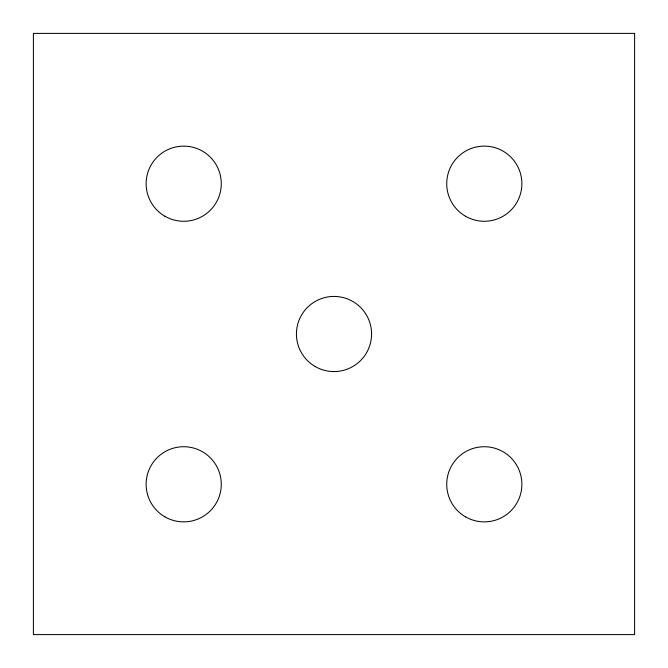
<?xml version="1.0" encoding="UTF-8"?>
<svg xmlns="http://www.w3.org/2000/svg" width="668" height="668" viewBox="0 0 668 668"><rect width="100%" height="100%" fill="white"/><g stroke="black" fill="none" stroke-linecap="round" stroke-linejoin="round"><path stroke-width="1" d="M634.6 33.4L33.4 33.4L33.4 634.6L634.6 634.6L634.6 33.4M164.912 216.24A37.575 37.575 0 0 0 221.275 183.7A37.575 37.575 0 0 0 164.912 151.16A37.575 37.575 0 0 0 164.912 216.24M465.512 216.24A37.575 37.575 0 0 0 521.875 183.7A37.575 37.575 0 0 0 465.512 151.16A37.575 37.575 0 0 0 465.512 216.24M465.512 516.84A37.575 37.575 0 0 0 521.875 484.3A37.575 37.575 0 0 0 465.512 451.76A37.575 37.575 0 0 0 465.512 516.84M164.912 516.84A37.575 37.575 0 0 0 221.275 484.3A37.575 37.575 0 0 0 164.912 451.76A37.575 37.575 0 0 0 164.912 516.84M315.212 366.54A37.575 37.575 0 0 0 371.575 334A37.575 37.575 0 0 0 315.212 301.46A37.575 37.575 0 0 0 315.212 366.54"/></g></svg>
